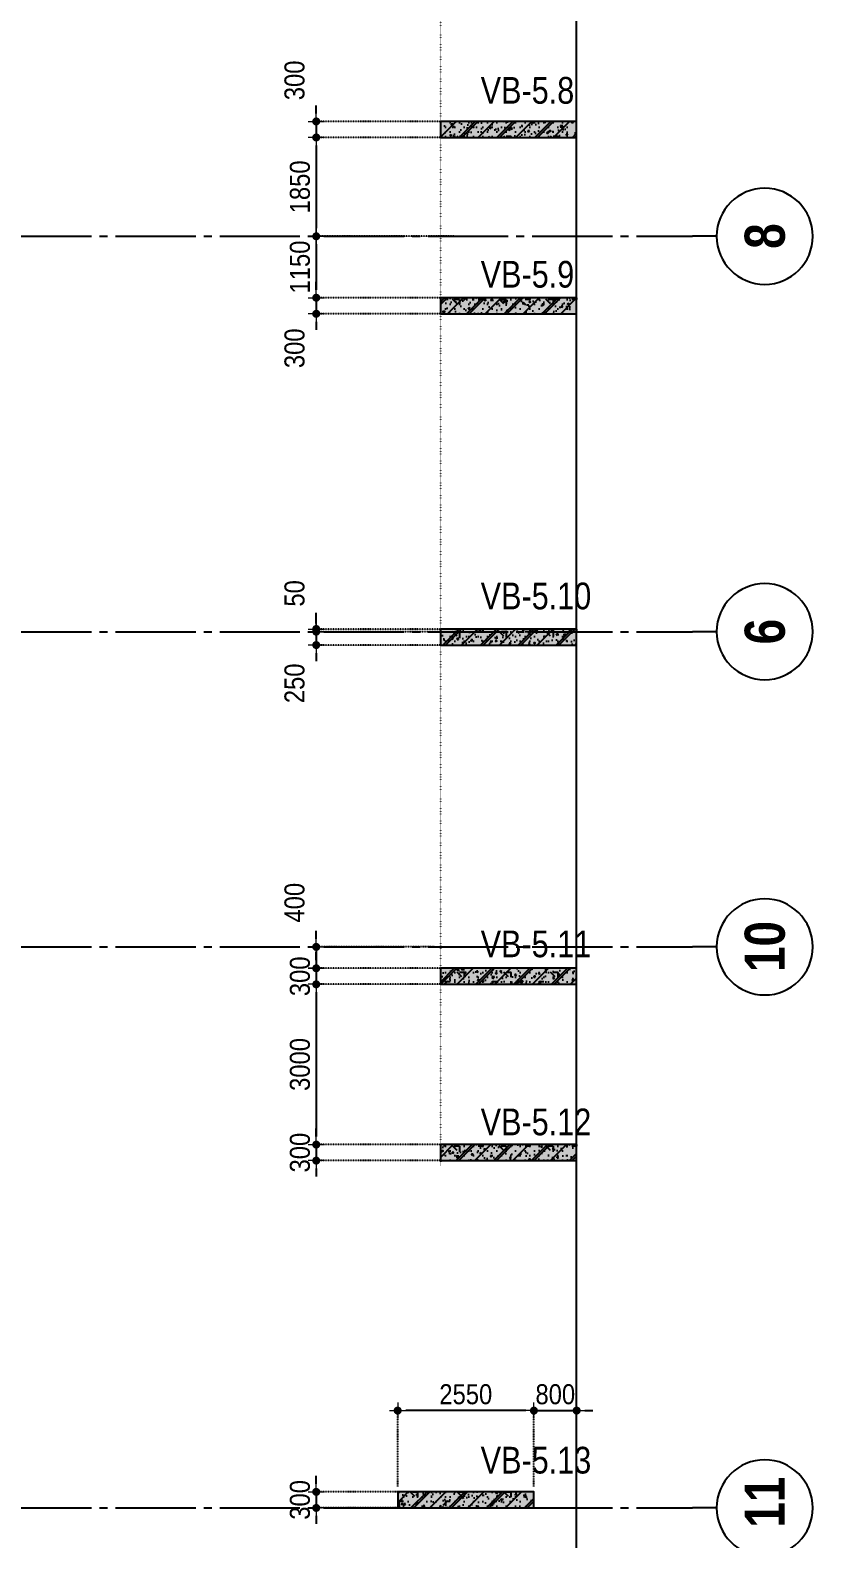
# Model space of a CAD drawing. Header units: millimetres. Extents: x -3973692 to -2843767, y 592734 to 838475.
# Drawn here: x -2859173 to -2844525, y 683253 to 711489 of the extents above; entities that cross this region are included whole.
import ezdxf
from ezdxf.enums import TextEntityAlignment as Align

# ---------------------------------------------------------------- set-up
doc = ezdxf.new("R2010")
doc.units = ezdxf.units.MM
doc.header["$MEASUREMENT"] = 0
doc.header["$PDMODE"] = 3
doc.header["$PDSIZE"] = -20
for name, pattern in [('CHG_XX_Luoi truc-Block B$0$MB_Luoi truc-150-TWB$0$Center101', [13, 10, -1, 1, -1]), ('DIVIDE2', [15.87499999999999, 6.349999999999998, -3.174999999999998, 0, -3.174999999999998, 0, -3.174999999999998]), ('DOT2', [0.125, 0, -0.125]), ('HIDDEN5', [2.8375, 1.25, -1.5875])]:
    doc.linetypes.add(name, pattern=pattern)
doc.layers.get('0').update_dxf_attribs({"lineweight": 9})
doc.layers.get('Defpoints').update_dxf_attribs({"color": 10, "lineweight": 0})
for name, color, linetype, lineweight in [("'S_General_Dim_1", 1, 'Continuous', 18), ("'S_General_Divide_3 Intermediate", 3, 'DIVIDE2', 40), ('CHG_XX_Cot_Block B-T8-15$0$DBAO', 3, 'Continuous', 13), ('TEXT', 7, 'Continuous', 15)]:
    doc.layers.add(name, color=color, linetype=linetype, lineweight=lineweight)
for name, color, linetype in [('CHG_XX_Cot_Block B-T8-15$0$mb_cot tang 14-17 twb$0$Concrete Hatch', 218, 'Continuous'), ('CHG_XX_Cot_Block B-T8-15$0$mb_cot tang 14-17 twb$0$Concrete Line', 6, 'Continuous'), ('CHG_XX_Cot_Block B-T8-15$0$mb_cot tang 14-17 twb$0$Concrete Solid', 216, 'Continuous'), ('CHG_XX_Luoi truc-Block B$0$MB_Luoi truc-150-TWB$0$Grid', 34, 'Continuous'), ('CHG_XX_Luoi truc-Block B$0$MB_Luoi truc-150-TWB$0$Grid Line', 251, 'CHG_XX_Luoi truc-Block B$0$MB_Luoi truc-150-TWB$0$Center101'), ('dim', 1, 'Continuous')]:
    doc.layers.add(name, color=color, linetype=linetype)
doc.styles.add('arial', font='arial.ttf', dxfattribs={"width": 0.85})
doc.styles.add('CHG_XX_Luoi truc-Block B$0$MB_Luoi truc-150-TWB$0$Grid A-F$0$VNI-HelveCB', font='')
doc.styles.add('TTP-HelCon', font='')
doc.styles.get('CHG_XX_Luoi truc-Block B$0$MB_Luoi truc-150-TWB$0$Grid A-F$0$VNI-HelveCB').set_extended_font_data('VNI-Helve-Condense', bold=True)
doc.styles.get('TTP-HelCon').set_extended_font_data('VNI-Helve-Condense')
doc.dimstyles.new('150', dxfattribs={"dimscale": 150, "dimtxt": 2.5, "dimasz": 1, "dimexe": 0, "dimexo": 0, "dimgap": 0.75, "dimtad": 1, "dimdec": 0, "dimzin": 9, "dimdsep": 46, "dimtxsty": 'arial', "dimblk1": 'DIMDOT', "dimblk2": 'DIMDOT', "dimsah": 1, "dimcen": 2, "dimdle": 3, "dimclre": 8, "dimclrt": 2, "dimadec": 0, "dimazin": 0, "dimtfac": 1, "dimtdec": 0, "dimtix": 1, "dimtmove": 2, "dimatfit": 3, "dimldrblk": 'DIMPIJL', "dimfxl": 1, "dimtvp": 1.8, "dimtolj": 1, "dimtzin": 0, "dimarcsym": 0})

# ---------------------------------------------------------------- blocks, each defined once
blk = doc.blocks.new('*U3043')
at = {"layer": 'CHG_XX_Luoi truc-Block B$0$MB_Luoi truc-150-TWB$0$Grid', "lineweight": -2}
for p, q in [((0, 192), (0, 189)), ((0, -3), (0, 0))]:
    blk.add_line(p, q, dxfattribs=at)
for centre in [(0, 198), (0, -9)]:
    blk.add_circle(centre, 6, dxfattribs=at)
at = {"layer": 'CHG_XX_Luoi truc-Block B$0$MB_Luoi truc-150-TWB$0$Grid Line'}
blk.add_line((0, 0), (0, 189), dxfattribs=at)
at = {"layer": 'CHG_XX_Luoi truc-Block B$0$MB_Luoi truc-150-TWB$0$Grid', "lineweight": -2, "style": 'CHG_XX_Luoi truc-Block B$0$MB_Luoi truc-150-TWB$0$Grid A-F$0$VNI-HelveCB'}
for tag, p in [('GRIDSUB', (0, 198)), ('GRID', (0, -9))]:
    blk.add_attdef(tag, text='', height=5, dxfattribs=at).set_placement(p, align=Align.MIDDLE)
blk = doc.blocks.new('CHG_XX_Luoi truc-Block B', base_point=(8026088.360705459, 1047448.634998515))
at = {"layer": 'CHG_XX_Luoi truc-Block B$0$MB_Luoi truc-150-TWB$0$Grid Line'}
blk.add_line((8048788.360705578, 1046158.106275256), (8048788.360705578, 1128272.580775458), dxfattribs=at)
at = {"layer": 'CHG_XX_Luoi truc-Block B$0$MB_Luoi truc-150-TWB$0$Grid'}
ref = blk.add_blockref('*U3043', (8022608.235654154, 1071248.634998515), dxfattribs=dict(at, xscale=-150, yscale=150, zscale=150, rotation=270))
ref.add_attrib('GRID', '8', dxfattribs={"lineweight": -2, "height": 750, "rotation": 90, "style": 'CHG_XX_Luoi truc-Block B$0$MB_Luoi truc-150-TWB$0$Grid A-F$0$VNI-HelveCB'}).set_placement((8021258.235654154, 1071252.634998515), align=Align.MIDDLE)
ref.add_attrib('GRIDSUB', '8', dxfattribs={"lineweight": -2, "height": 750, "rotation": 90, "style": 'CHG_XX_Luoi truc-Block B$0$MB_Luoi truc-150-TWB$0$Grid A-F$0$VNI-HelveCB'}).set_placement((8052308.235654154, 1071252.634998515), align=Align.MIDDLE)
ref = blk.add_blockref('*U3043', (8022608.235654154, 1063848.634998515), dxfattribs=dict(at, xscale=-150, yscale=150, zscale=150, rotation=270))
ref.add_attrib('GRID', '9', dxfattribs={"lineweight": -2, "height": 750, "rotation": 270, "style": 'CHG_XX_Luoi truc-Block B$0$MB_Luoi truc-150-TWB$0$Grid A-F$0$VNI-HelveCB'}).set_placement((8021258.235654154, 1063848.634998515), align=Align.MIDDLE)
ref.add_attrib('GRIDSUB', '9', dxfattribs={"lineweight": -2, "height": 750, "rotation": 270, "style": 'CHG_XX_Luoi truc-Block B$0$MB_Luoi truc-150-TWB$0$Grid A-F$0$VNI-HelveCB'}).set_placement((8052308.235654154, 1063848.634998515), align=Align.MIDDLE)
ref = blk.add_blockref('*U3043', (8022608.235654154, 1057948.634998515), dxfattribs=dict(at, xscale=-150, yscale=150, zscale=150, rotation=270))
ref.add_attrib('GRID', '10', dxfattribs={"lineweight": -2, "height": 750, "rotation": 90, "style": 'CHG_XX_Luoi truc-Block B$0$MB_Luoi truc-150-TWB$0$Grid A-F$0$VNI-HelveCB'}).set_placement((8021258.235654154, 1057956.634998515), align=Align.MIDDLE)
ref.add_attrib('GRIDSUB', '10', dxfattribs={"lineweight": -2, "height": 750, "rotation": 90, "style": 'CHG_XX_Luoi truc-Block B$0$MB_Luoi truc-150-TWB$0$Grid A-F$0$VNI-HelveCB'}).set_placement((8052308.235654154, 1057956.634998515), align=Align.MIDDLE)
ref = blk.add_blockref('*U3043', (8022608.235654154, 1047448.634998515), dxfattribs=dict(at, xscale=-150, yscale=150, zscale=150, rotation=270))
ref.add_attrib('GRID', '11', dxfattribs={"lineweight": -2, "height": 750, "rotation": 90, "style": 'CHG_XX_Luoi truc-Block B$0$MB_Luoi truc-150-TWB$0$Grid A-F$0$VNI-HelveCB'}).set_placement((8021258.235654154, 1047556.634998515), align=Align.MIDDLE)
ref.add_attrib('GRIDSUB', '11', dxfattribs={"lineweight": -2, "height": 750, "rotation": 90, "style": 'CHG_XX_Luoi truc-Block B$0$MB_Luoi truc-150-TWB$0$Grid A-F$0$VNI-HelveCB'}).set_placement((8052308.235654154, 1047556.634998515), align=Align.MIDDLE)
blk = doc.blocks.new('*U3181')
at = {"layer": 'CHG_XX_Cot_Block B-T8-15$0$mb_cot tang 14-17 twb$0$Concrete Hatch'}
h = blk.add_hatch(dxfattribs=at)
h.set_pattern_fill('CONCRETE', color=256, scale=50, style=0, pattern_type=2)
h.set_pattern_definition([(45, (1000, -149.9999999999999), (-176.7766952966369, 176.7766952966369), []), (45, (1000, -99.99999999999989), (-353.5533905932737, 353.5533905932738), []), (49.99999999999999, (1000, -149.9999999999999), (358.6300913003767, -31.37606749129755), [37.5, -412.5]), (355, (1000, -149.9999999999999), (-69.3756668065, 376.0960668500059), [30, -330]), (100.4514, (1029.88584, -152.6146699999999), (289.2546908570108, 344.7197710304768), [31.870095, -350.571056]), (46.18420000000001, (1000, -49.99999999999989), (533.6205243128222, -82.75950716450905), [56.25, -618.75]), (96.6356, (1044.4683725, -56.8966534999999), (467.3313527743517, 487.0589354502209), [47.805144, -525.8565]), (351.1842, (1000, -49.99999999999989), (467.3309725668136, 487.0593004626623), [45, -495]), (21, (1050, -74.99999999999989), (298.4535260592309, -201.3094453326694), [37.5, -412.5]), (326.0000000000001, (1050, -74.99999999999989), (121.6576659607909, 362.5750225234265), [30, -330]), (71.4514, (1074.8711165, -91.77580299999988), (420.111314290745, 161.2652483549762), [31.870095, -350.571056]), (37.50000000000001, (1000, -149.9999999999999), (6.079927658645334, 166.4469269156558), [0, -326, 0, -335, 0, -331.25]), (7.499999999999999, (1000, -149.9999999999999), (131.5347687210743, 197.2058559411801), [0, -191, 0, -318.5, 0, -126.25]), (327.5, (888.5, -149.9999999999999), (266.9112180862045, -11.2774358671899), [0, -125, 0, -390, 0, -517.5]), (317.5, (838.5, -149.9999999999999), (291.5930846711931, 50.05249116615882), [0, -162.5, 0, -259, 0, -367.5]), (0, (1175, 25.00000000000011), (0, 875), [87.5, -787.5]), (0, (1437.5, 200.0000000000001), (0, 875), [87.5, -787.5]), (0, (1262.5, 550.0000000000001), (0, 875), [87.5, -350, 87.5, -350]), (90, (1175, 25.00000000000011), (-875, 5.35782974626967e-14), [87.5, -787.5]), (90, (1262.5, 550.0000000000001), (-875, 5.35782974626967e-14), [87.5, -787.5]), (90, (1525, 200.0000000000001), (-875, 5.35782974626967e-14), [87.5, -787.5]), (90, (1700, 462.5000000000001), (-875, 5.35782974626967e-14), [87.5, -787.5]), (135, (1262.5, 25.00000000000011), (-875.016357447105, 8.881784197001252e-14), [123.76, -1113.7]), (135, (1350, 550.0000000000001), (-875.016357447105, 8.881784197001252e-14), [123.76, -1113.7]), (45, (1437.5, 200.0000000000001), (8.881784197001252e-14, 875.016357447105), [123.76, -247.485, 123.76, -742.455]), (0, (825, -149.9999999999999), (87.5, 87.5), [-175, 0])])
h.paths.add_polyline_path([(-750, 100), (-750, -199.9999999999999), (1800, -200), (1800, 100)])
at = {"layer": 'CHG_XX_Cot_Block B-T8-15$0$mb_cot tang 14-17 twb$0$Concrete Solid'}
blk.add_hatch(color=256, dxfattribs=at).paths.add_polyline_path([(-750, 100), (-750, -199.9999999999999), (1800, -200), (1800, 100)])
at = {"layer": 'CHG_XX_Cot_Block B-T8-15$0$mb_cot tang 14-17 twb$0$Concrete Line'}
blk.add_lwpolyline([(-750, 100), (-750, -199.9999999999999), (1800, -200), (1800, 100)], close=True, dxfattribs=at)
blk = doc.blocks.new('*U3182')
at = {"layer": 'CHG_XX_Cot_Block B-T8-15$0$mb_cot tang 14-17 twb$0$Concrete Hatch'}
h = blk.add_hatch(dxfattribs=at)
h.set_pattern_fill('CONCRETE', color=256, scale=50, style=0, pattern_type=2)
h.set_pattern_definition([(45, (1000, -49.99999999999989), (-176.7766952966369, 176.7766952966369), []), (45, (1000, 1.13686837721616e-13), (-353.5533905932737, 353.5533905932738), []), (49.99999999999999, (1000, -49.99999999999989), (358.6300913003767, -31.37606749129755), [37.5, -412.5]), (355, (1000, -49.99999999999989), (-69.3756668065, 376.0960668500059), [30, -330]), (100.4514, (1029.88584, -52.61466999999988), (289.2546908570108, 344.7197710304768), [31.870095, -350.571056]), (46.18420000000001, (1000, 50.00000000000011), (533.6205243128222, -82.75950716450905), [56.25, -618.75]), (96.6356, (1044.4683725, 43.1033465000001), (467.3313527743517, 487.0589354502209), [47.805144, -525.8565]), (351.1842, (1000, 50.00000000000011), (467.3309725668136, 487.0593004626623), [45, -495]), (21, (1050, 25.00000000000011), (298.4535260592309, -201.3094453326694), [37.5, -412.5]), (326.0000000000001, (1050, 25.00000000000011), (121.6576659607909, 362.5750225234265), [30, -330]), (71.4514, (1074.8711165, 8.224197000000117), (420.111314290745, 161.2652483549762), [31.870095, -350.571056]), (37.50000000000001, (1000, -49.99999999999989), (6.079927658645334, 166.4469269156558), [0, -326, 0, -335, 0, -331.25]), (7.499999999999999, (1000, -49.99999999999989), (131.5347687210743, 197.2058559411801), [0, -191, 0, -318.5, 0, -126.25]), (327.5, (888.5, -49.99999999999989), (266.9112180862045, -11.2774358671899), [0, -125, 0, -390, 0, -517.5]), (317.5, (838.5, -49.99999999999989), (291.5930846711931, 50.05249116615882), [0, -162.5, 0, -259, 0, -367.5]), (0, (1175, 125.0000000000001), (0, 875), [87.5, -787.5]), (0, (1437.5, 300.0000000000001), (0, 875), [87.5, -787.5]), (0, (1262.5, 650.0000000000001), (0, 875), [87.5, -350, 87.5, -350]), (90, (1175, 125.0000000000001), (-875, 5.35782974626967e-14), [87.5, -787.5]), (90, (1262.5, 650.0000000000001), (-875, 5.35782974626967e-14), [87.5, -787.5]), (90, (1525, 300.0000000000001), (-875, 5.35782974626967e-14), [87.5, -787.5]), (90, (1700, 562.5000000000001), (-875, 5.35782974626967e-14), [87.5, -787.5]), (135, (1262.5, 125.0000000000001), (-875.016357447105, 8.881784197001252e-14), [123.76, -1113.7]), (135, (1350, 650.0000000000001), (-875.016357447105, 8.881784197001252e-14), [123.76, -1113.7]), (45, (1437.5, 300.0000000000001), (8.881784197001252e-14, 875.016357447105), [123.76, -247.485, 123.76, -742.455]), (0, (825, -49.99999999999989), (87.5, 87.5), [-175, 0])])
h.paths.add_polyline_path([(-750, 150), (-750, -149.9999999999999), (1800, -150), (1800, 150)])
at = {"layer": 'CHG_XX_Cot_Block B-T8-15$0$mb_cot tang 14-17 twb$0$Concrete Solid'}
blk.add_hatch(color=256, dxfattribs=at).paths.add_polyline_path([(-750, 150), (-750, -149.9999999999999), (1800, -150), (1800, 150)])
at = {"layer": 'CHG_XX_Cot_Block B-T8-15$0$mb_cot tang 14-17 twb$0$Concrete Line'}
blk.add_lwpolyline([(-750, 150), (-750, -149.9999999999999), (1800, -150), (1800, 150)], close=True, dxfattribs=at)
blk = doc.blocks.new('CHG_XX_Cot_Block B-T8-15', base_point=(8026088.360705459, 1047448.634998515))
at = {"layer": 'CHG_XX_Cot_Block B-T8-15$0$DBAO'}
blk.add_blockref('CHG_XX_Luoi truc-Block B', (8026088.360705459, 1047448.634998515), dxfattribs=at)
at = {"layer": 'CHG_XX_Cot_Block B-T8-15$0$mb_cot tang 14-17 twb$0$Concrete Line', "rotation": 180}
for name, p in [('*U3182', (8048038.360705576, 1073248.634991998)), ('*U3181', (8048038.360705576, 1069898.634991998)), ('*U3182', (8048038.360705576, 1063748.634991998)), ('*U3181', (8048038.360705576, 1057348.634991998)), ('*U3182', (8048038.360705576, 1054098.634991998)), ('*U3182', (8047238.360705576, 1047598.634991998))]:
    blk.add_blockref(name, p, dxfattribs=at)
blk = doc.blocks.new('b')
at = {"layer": 'TEXT', "color": 3, "style": 'TTP-HelCon'}
for s, p in [('VB-5.8', (-1796.40261466708, -52118.11189465597)), ('VB-5.9', (-1796.40261466708, -55560.31539465627)), ('VB-5.10', (-1796.40261466708, -61581.48939465615)), ('VB-5.11', (-1796.40261466708, -68093.17389465612)), ('VB-5.12', (-1796.40261466708, -71425.51989465626)), ('VB-5.13', (-1796.40261466708, -77756.20789465611))]:
    blk.add_text(s, height=500, dxfattribs=at).set_placement(p)
blk = doc.blocks.new('DIMDOT')
for p, q in [((1, 0), (-1, 0)), ((0, -1), (0, 1))]:
    blk.add_line(p, q)
at = {"const_width": 0.5}
blk.add_lwpolyline([(-0.25, 0, 1), (0.25, 0, 1)], format="xyb", close=True, dxfattribs=at)
blk = doc.blocks.new('*D1116')
at = {"layer": "'S_General_Dim_1", "color": 0, "lineweight": -2, "transparency": 16777216}
for p, q in [((-2853819.097939183, 709931.0114430689), (-2853819.097939183, 710081.0114430689)), ((-2853819.097939183, 709781.0114430689), (-2853819.097939183, 709481.0114584323)), ((-2853819.097939183, 709331.0114584323), (-2853819.097939183, 709181.0114584323))]:
    blk.add_line(p, q, dxfattribs=at)
at = {"layer": "'S_General_Dim_1", "color": 8, "linetype": 'HIDDEN5', "lineweight": -2, "transparency": 16777216}
for p, q in [((-2851495.198556818, 709781.0114430689), (-2853819.097939183, 709781.0114430689)), ((-2851495.198556817, 709481.0114584323), (-2853819.097939183, 709481.0114584323))]:
    blk.add_line(p, q, dxfattribs=at)
at = {"layer": 'Defpoints', "color": 0, "transparency": 16777216}
for p in [(-2851495.198556818, 709781.0114430689), (-2853819.097939183, 709481.0114584323), (-2851495.198556817, 709481.0114584323)]:
    blk.add_point(p, dxfattribs=at)
at = {"layer": "'S_General_Dim_1", "color": 0, "lineweight": -2, "transparency": 16777216, "xscale": 150, "yscale": 150, "zscale": 150}
for p, rotation in [((-2853819.097939183, 709781.0114430689), 270), ((-2853819.097939183, 709481.0114584323), 90)]:
    blk.add_blockref('DIMDOT', p, dxfattribs=dict(at, rotation=rotation))
at = {"layer": "'S_General_Dim_1", "color": 2, "transparency": 16777216, "insert": (-2854224.384433025, 710549.4862868813), "char_height": 375, "attachment_point": 5, "rotation": 90, "style": 'arial'}
blk.add_mtext('\\A1;300', dxfattribs=at)
blk = doc.blocks.new('DIMPIJL')
at = {"linetype": 'ByBlock'}
blk.add_solid([(-2.5, 0.4166666666666686), (-2.5, -0.4166666666666686), (0, 0)], dxfattribs=at)
blk = doc.blocks.new('*D1117')
at = {"layer": "'S_General_Dim_1", "color": 8, "linetype": 'HIDDEN5', "lineweight": -2, "transparency": 16777216}
for p, q in [((-2851495.198556817, 709481.0114584323), (-2853819.097939182, 709481.0114584323)), ((-2851227.124155337, 707631.0114495863), (-2853819.097939182, 707631.0114495863))]:
    blk.add_line(p, q, dxfattribs=at)
at = {"layer": "'S_General_Dim_1", "color": 0, "lineweight": -2, "transparency": 16777216}
blk.add_line((-2853819.097939182, 709331.0114584323), (-2853819.097939182, 707781.0114495863), dxfattribs=at)
at = {"layer": 'Defpoints', "color": 0, "transparency": 16777216}
for p in [(-2851495.198556817, 709481.0114584323), (-2853819.097939182, 707631.0114495863), (-2851227.124155337, 707631.0114495863)]:
    blk.add_point(p, dxfattribs=at)
at = {"layer": "'S_General_Dim_1", "color": 0, "lineweight": -2, "transparency": 16777216, "xscale": 150, "yscale": 150, "zscale": 150}
for p, rotation in [((-2853819.097939182, 709481.0114584323), 90), ((-2853819.097939182, 707631.0114495863), 270)]:
    blk.add_blockref('DIMDOT', p, dxfattribs=dict(at, rotation=rotation))
at = {"layer": "'S_General_Dim_1", "color": 2, "transparency": 16777216, "insert": (-2854123.062809577, 708556.0114540099), "char_height": 375, "attachment_point": 5, "rotation": 90, "style": 'arial'}
blk.add_mtext('\\A1;1850', dxfattribs=at)
blk = doc.blocks.new('*D1118')
at = {"layer": "'S_General_Dim_1", "color": 8, "linetype": 'HIDDEN5', "lineweight": -2, "transparency": 16777216}
for p, q in [((-2851227.124155337, 707631.0114495863), (-2853819.097939183, 707631.0114495863)), ((-2851495.198556817, 706481.0114584329), (-2853819.097939183, 706481.0114584329))]:
    blk.add_line(p, q, dxfattribs=at)
at = {"layer": "'S_General_Dim_1", "color": 0, "lineweight": -2, "transparency": 16777216}
blk.add_line((-2853819.097939183, 707481.0114495863), (-2853819.097939183, 706631.0114584329), dxfattribs=at)
at = {"layer": 'Defpoints', "color": 0, "transparency": 16777216}
for p in [(-2851227.124155337, 707631.0114495863), (-2853819.097939183, 706481.0114584329), (-2851495.198556817, 706481.0114584329)]:
    blk.add_point(p, dxfattribs=at)
at = {"layer": "'S_General_Dim_1", "color": 0, "lineweight": -2, "transparency": 16777216, "xscale": 150, "yscale": 150, "zscale": 150}
for p, rotation in [((-2853819.097939183, 707631.0114495863), 90), ((-2853819.097939183, 706481.0114584329), 270)]:
    blk.add_blockref('DIMDOT', p, dxfattribs=dict(at, rotation=rotation))
at = {"layer": "'S_General_Dim_1", "color": 2, "transparency": 16777216, "insert": (-2854123.062809579, 707056.0114540103), "char_height": 375, "attachment_point": 5, "rotation": 90, "style": 'arial'}
blk.add_mtext('\\A1;1150', dxfattribs=at)
blk = doc.blocks.new('*D1119')
at = {"layer": "'S_General_Dim_1", "color": 0, "lineweight": -2, "transparency": 16777216}
for p, q in [((-2853819.097939189, 706631.0114584329), (-2853819.097939189, 706781.0114584329)), ((-2853819.097939189, 706481.0114584329), (-2853819.097939189, 706181.0114430689)), ((-2853819.097939189, 706031.0114430689), (-2853819.097939189, 705881.0114430689))]:
    blk.add_line(p, q, dxfattribs=at)
at = {"layer": "'S_General_Dim_1", "color": 8, "linetype": 'HIDDEN5', "lineweight": -2, "transparency": 16777216}
for p, q in [((-2851495.198556817, 706481.0114584329), (-2853819.097939189, 706481.0114584329)), ((-2851495.198556818, 706181.0114430689), (-2853819.097939189, 706181.0114430689))]:
    blk.add_line(p, q, dxfattribs=at)
at = {"layer": 'Defpoints', "color": 0, "transparency": 16777216}
for p in [(-2851495.198556817, 706481.0114584329), (-2853819.097939189, 706181.0114430689), (-2851495.198556818, 706181.0114430689)]:
    blk.add_point(p, dxfattribs=at)
at = {"layer": "'S_General_Dim_1", "color": 0, "lineweight": -2, "transparency": 16777216, "xscale": 150, "yscale": 150, "zscale": 150}
for p, rotation in [((-2853819.097939189, 706481.0114584329), 270), ((-2853819.097939189, 706181.0114430689), 90)]:
    blk.add_blockref('DIMDOT', p, dxfattribs=dict(at, rotation=rotation))
at = {"layer": "'S_General_Dim_1", "color": 2, "transparency": 16777216, "insert": (-2854224.38443303, 705535.0710212131), "char_height": 375, "attachment_point": 5, "rotation": 90, "style": 'arial'}
blk.add_mtext('\\A1;300', dxfattribs=at)
blk = doc.blocks.new('*D1120')
at = {"layer": "'S_General_Dim_1", "color": 0, "lineweight": -2, "transparency": 16777216}
for p, q in [((-2853819.097939193, 700431.0114430689), (-2853819.097939193, 700581.0114430689)), ((-2853819.097939193, 700281.0114430689), (-2853819.097939193, 700231.0114495863)), ((-2853819.097939193, 700081.0114495863), (-2853819.097939193, 699931.0114495863))]:
    blk.add_line(p, q, dxfattribs=at)
at = {"layer": "'S_General_Dim_1", "color": 8, "linetype": 'HIDDEN5', "lineweight": -2, "transparency": 16777216}
for p, q in [((-2851495.198556818, 700281.0114430689), (-2853819.097939193, 700281.0114430689)), ((-2851495.198556817, 700231.0114495863), (-2853819.097939193, 700231.0114495863))]:
    blk.add_line(p, q, dxfattribs=at)
at = {"layer": 'Defpoints', "color": 0, "transparency": 16777216}
for p in [(-2851495.198556818, 700281.0114430689), (-2853819.097939193, 700231.0114495863), (-2851495.198556817, 700231.0114495863)]:
    blk.add_point(p, dxfattribs=at)
at = {"layer": "'S_General_Dim_1", "color": 0, "lineweight": -2, "transparency": 16777216, "xscale": 150, "yscale": 150, "zscale": 150}
for p, rotation in [((-2853819.097939193, 700281.0114430689), 270), ((-2853819.097939193, 700231.0114495863), 90)]:
    blk.add_blockref('DIMDOT', p, dxfattribs=dict(at, rotation=rotation))
at = {"layer": "'S_General_Dim_1", "color": 2, "transparency": 16777216, "insert": (-2854224.384433034, 700947.4085685889), "char_height": 375, "attachment_point": 5, "rotation": 90, "style": 'arial'}
blk.add_mtext('\\A1;50', dxfattribs=at)
blk = doc.blocks.new('*D1121')
at = {"layer": "'S_General_Dim_1", "color": 0, "lineweight": -2, "transparency": 16777216}
for p, q in [((-2853819.097939193, 700381.0114495863), (-2853819.097939193, 700531.0114495863)), ((-2853819.097939193, 700231.0114495863), (-2853819.097939193, 699981.0114584321)), ((-2853819.097939193, 699831.0114584321), (-2853819.097939193, 699681.0114584321))]:
    blk.add_line(p, q, dxfattribs=at)
at = {"layer": "'S_General_Dim_1", "color": 8, "linetype": 'HIDDEN5', "lineweight": -2, "transparency": 16777216}
for p, q in [((-2851495.198556817, 700231.0114495863), (-2853819.097939193, 700231.0114495863)), ((-2851495.198556817, 699981.0114584321), (-2853819.097939193, 699981.0114584321))]:
    blk.add_line(p, q, dxfattribs=at)
at = {"layer": 'Defpoints', "color": 0, "transparency": 16777216}
for p in [(-2853819.097939193, 699981.0114584321), (-2851495.198556817, 700231.0114495863), (-2851495.198556817, 699981.0114584321)]:
    blk.add_point(p, dxfattribs=at)
at = {"layer": "'S_General_Dim_1", "color": 0, "lineweight": -2, "transparency": 16777216, "xscale": 150, "yscale": 150, "zscale": 150}
for p, rotation in [((-2853819.097939193, 700231.0114495863), 270), ((-2853819.097939193, 699981.0114584321), 90)]:
    blk.add_blockref('DIMDOT', p, dxfattribs=dict(at, rotation=rotation))
at = {"layer": "'S_General_Dim_1", "color": 2, "transparency": 16777216, "insert": (-2854224.384433036, 699264.0891621105), "char_height": 375, "attachment_point": 5, "rotation": 90, "style": 'arial'}
blk.add_mtext('\\A1;250', dxfattribs=at)
blk = doc.blocks.new('*D1122')
at = {"layer": "'S_General_Dim_1", "color": 0, "lineweight": -2, "transparency": 16777216}
for p, q in [((-2853819.097939197, 694481.0114495863), (-2853819.097939197, 694631.0114495863)), ((-2853819.097939197, 694331.0114495863), (-2853819.097939197, 693931.0114584329)), ((-2853819.097939197, 693781.0114584329), (-2853819.097939197, 693631.0114584329))]:
    blk.add_line(p, q, dxfattribs=at)
at = {"layer": "'S_General_Dim_1", "color": 8, "linetype": 'HIDDEN5', "lineweight": -2, "transparency": 16777216}
for p, q in [((-2851606.592545758, 694331.0114495863), (-2853819.097939197, 694331.0114495863)), ((-2851495.198556817, 693931.0114584329), (-2853819.097939197, 693931.0114584329))]:
    blk.add_line(p, q, dxfattribs=at)
at = {"layer": 'Defpoints', "color": 0, "transparency": 16777216}
for p in [(-2851606.592545758, 694331.0114495863), (-2853819.097939197, 693931.0114584329), (-2851495.198556817, 693931.0114584329)]:
    blk.add_point(p, dxfattribs=at)
at = {"layer": "'S_General_Dim_1", "color": 0, "lineweight": -2, "transparency": 16777216, "xscale": 150, "yscale": 150, "zscale": 150}
for p, rotation in [((-2853819.097939197, 694331.0114495863), 270), ((-2853819.097939197, 693931.0114584329), 90)]:
    blk.add_blockref('DIMDOT', p, dxfattribs=dict(at, rotation=rotation))
at = {"layer": "'S_General_Dim_1", "color": 2, "transparency": 16777216, "insert": (-2854224.384433039, 695158.1831825854), "char_height": 375, "attachment_point": 5, "rotation": 90, "style": 'arial'}
blk.add_mtext('\\A1;400', dxfattribs=at)
blk = doc.blocks.new('*D1123')
at = {"layer": "'S_General_Dim_1", "color": 0, "lineweight": -2, "transparency": 16777216}
for p, q in [((-2853819.097939198, 694081.0114584329), (-2853819.097939198, 694231.0114584329)), ((-2853819.097939198, 693931.0114584329), (-2853819.097939198, 693631.0114430691)), ((-2853819.097939198, 693481.0114430691), (-2853819.097939198, 693331.0114430691))]:
    blk.add_line(p, q, dxfattribs=at)
at = {"layer": "'S_General_Dim_1", "color": 8, "linetype": 'HIDDEN5', "lineweight": -2, "transparency": 16777216}
for p, q in [((-2851495.198556817, 693931.0114584329), (-2853819.097939198, 693931.0114584329)), ((-2851495.198550298, 693631.0114430691), (-2853819.097939198, 693631.0114430691))]:
    blk.add_line(p, q, dxfattribs=at)
at = {"layer": 'Defpoints', "color": 0, "transparency": 16777216}
for p in [(-2851495.198556817, 693931.0114584329), (-2853819.097939198, 693631.0114430691), (-2851495.198550298, 693631.0114430691)]:
    blk.add_point(p, dxfattribs=at)
at = {"layer": "'S_General_Dim_1", "color": 0, "lineweight": -2, "transparency": 16777216, "xscale": 150, "yscale": 150, "zscale": 150}
for p, rotation in [((-2853819.097939198, 693931.0114584329), 270), ((-2853819.097939198, 693631.0114430691), 90)]:
    blk.add_blockref('DIMDOT', p, dxfattribs=dict(at, rotation=rotation))
at = {"layer": "'S_General_Dim_1", "color": 2, "transparency": 16777216, "insert": (-2854123.190708639, 693781.0114507517), "char_height": 375, "attachment_point": 5, "rotation": 90, "style": 'arial'}
blk.add_mtext('\\A1;300', dxfattribs=at)
blk = doc.blocks.new('*D1124')
at = {"layer": "'S_General_Dim_1", "color": 8, "linetype": 'HIDDEN5', "lineweight": -2, "transparency": 16777216}
for p, q in [((-2851495.198556818, 693631.0114430689), (-2853819.0979392, 693631.0114430689)), ((-2851495.198556817, 690631.0114584327), (-2853819.0979392, 690631.0114584327))]:
    blk.add_line(p, q, dxfattribs=at)
at = {"layer": "'S_General_Dim_1", "color": 0, "lineweight": -2, "transparency": 16777216}
blk.add_line((-2853819.0979392, 693481.0114430689), (-2853819.0979392, 690781.0114584327), dxfattribs=at)
at = {"layer": 'Defpoints', "color": 0, "transparency": 16777216}
for p in [(-2851495.198556818, 693631.0114430689), (-2853819.0979392, 690631.0114584327), (-2851495.198556817, 690631.0114584327)]:
    blk.add_point(p, dxfattribs=at)
at = {"layer": "'S_General_Dim_1", "color": 0, "lineweight": -2, "transparency": 16777216, "xscale": 150, "yscale": 150, "zscale": 150}
for p, rotation in [((-2853819.0979392, 693631.0114430689), 90), ((-2853819.0979392, 690631.0114584327), 270)]:
    blk.add_blockref('DIMDOT', p, dxfattribs=dict(at, rotation=rotation))
at = {"layer": "'S_General_Dim_1", "color": 2, "transparency": 16777216, "insert": (-2854123.19070864, 692131.0114507515), "char_height": 375, "attachment_point": 5, "rotation": 90, "style": 'arial'}
blk.add_mtext('\\A1;3000', dxfattribs=at)
blk = doc.blocks.new('*D1125')
at = {"layer": "'S_General_Dim_1", "color": 0, "lineweight": -2, "transparency": 16777216}
for p, q in [((-2853819.097939202, 690781.0114584327), (-2853819.097939202, 690931.0114584327)), ((-2853819.097939202, 690631.0114584327), (-2853819.097939202, 690331.0114430689)), ((-2853819.097939202, 690181.0114430689), (-2853819.097939202, 690031.0114430689))]:
    blk.add_line(p, q, dxfattribs=at)
at = {"layer": "'S_General_Dim_1", "color": 8, "linetype": 'HIDDEN5', "lineweight": -2, "transparency": 16777216}
for p, q in [((-2851495.198556817, 690631.0114584327), (-2853819.097939202, 690631.0114584327)), ((-2851495.198556817, 690331.0114430689), (-2853819.097939202, 690331.0114430689))]:
    blk.add_line(p, q, dxfattribs=at)
at = {"layer": 'Defpoints', "color": 0, "transparency": 16777216}
for p in [(-2851495.198556817, 690631.0114584327), (-2853819.097939202, 690331.0114430689), (-2851495.198556817, 690331.0114430689)]:
    blk.add_point(p, dxfattribs=at)
at = {"layer": "'S_General_Dim_1", "color": 0, "lineweight": -2, "transparency": 16777216, "xscale": 150, "yscale": 150, "zscale": 150}
for p, rotation in [((-2853819.097939202, 690631.0114584327), 270), ((-2853819.097939202, 690331.0114430689), 90)]:
    blk.add_blockref('DIMDOT', p, dxfattribs=dict(at, rotation=rotation))
at = {"layer": "'S_General_Dim_1", "color": 2, "transparency": 16777216, "insert": (-2854123.190708642, 690481.0114507515), "char_height": 375, "attachment_point": 5, "rotation": 90, "style": 'arial'}
blk.add_mtext('\\A1;300', dxfattribs=at)
blk = doc.blocks.new('*D1126')
at = {"layer": "'S_General_Dim_1", "color": 0, "lineweight": -2, "transparency": 16777216}
for p, q in [((-2853819.097939206, 684281.011443069), (-2853819.097939206, 684431.011443069)), ((-2853819.097939206, 684131.011443069), (-2853819.097939206, 683831.0114495863)), ((-2853819.097939206, 683681.0114495863), (-2853819.097939206, 683531.0114495863))]:
    blk.add_line(p, q, dxfattribs=at)
at = {"layer": "'S_General_Dim_1", "color": 8, "linetype": 'HIDDEN5', "lineweight": -2, "transparency": 16777216}
for p, q in [((-2852295.198556818, 684131.011443069), (-2853819.097939206, 684131.011443069)), ((-2852295.198556817, 683831.0114495863), (-2853819.097939206, 683831.0114495863))]:
    blk.add_line(p, q, dxfattribs=at)
at = {"layer": 'Defpoints', "color": 0, "transparency": 16777216}
for p in [(-2852295.198556818, 684131.011443069), (-2853819.097939206, 683831.0114495863), (-2852295.198556817, 683831.0114495863)]:
    blk.add_point(p, dxfattribs=at)
at = {"layer": "'S_General_Dim_1", "color": 0, "lineweight": -2, "transparency": 16777216, "xscale": 150, "yscale": 150, "zscale": 150}
for p, rotation in [((-2853819.097939206, 684131.011443069), 270), ((-2853819.097939206, 683831.0114495863), 90)]:
    blk.add_blockref('DIMDOT', p, dxfattribs=dict(at, rotation=rotation))
at = {"layer": "'S_General_Dim_1", "color": 2, "transparency": 16777216, "insert": (-2854123.190708646, 683981.0114463284), "char_height": 375, "attachment_point": 5, "rotation": 90, "style": 'arial'}
blk.add_mtext('\\A1;300', dxfattribs=at)
blk = doc.blocks.new('*D1127')
at = {"layer": "'S_General_Dim_1", "color": 8, "linetype": 'HIDDEN5', "lineweight": -2, "transparency": 16777216}
for p, q in [((-2852295.198556816, 684231.011449586), (-2852295.198556816, 685652.393844912)), ((-2849745.198556816, 684231.011449586), (-2849745.198556816, 685652.393844912))]:
    blk.add_line(p, q, dxfattribs=at)
at = {"layer": "'S_General_Dim_1", "color": 0, "lineweight": -2, "transparency": 16777216}
blk.add_line((-2849895.198556816, 685652.393844912), (-2852145.198556816, 685652.393844912), dxfattribs=at)
at = {"layer": 'Defpoints', "color": 0, "transparency": 16777216}
for p in [(-2852295.198556816, 685652.393844912), (-2852295.198556816, 684231.011449586), (-2849745.198556816, 684231.011449586)]:
    blk.add_point(p, dxfattribs=at)
at = {"layer": "'S_General_Dim_1", "color": 0, "lineweight": -2, "transparency": 16777216, "xscale": 150, "yscale": 150, "zscale": 150, "rotation": 180}
blk.add_blockref('DIMDOT', (-2852295.198556816, 685652.393844912), dxfattribs=at)
at = {"layer": "'S_General_Dim_1", "color": 0, "lineweight": -2, "transparency": 16777216, "xscale": 150, "yscale": 150, "zscale": 150}
blk.add_blockref('DIMDOT', (-2849745.198556816, 685652.393844912), dxfattribs=at)
at = {"layer": "'S_General_Dim_1", "color": 2, "transparency": 16777216, "insert": (-2851020.198556816, 685956.3587153075), "char_height": 375, "attachment_point": 5, "style": 'arial'}
blk.add_mtext('\\A1;2550', dxfattribs=at)
blk = doc.blocks.new('*D1128')
at = {"layer": "'S_General_Dim_1", "color": 0, "lineweight": -2, "transparency": 16777216}
for p, q in [((-2849895.198556816, 685652.393844912), (-2850045.198556816, 685652.393844912)), ((-2849745.198556816, 685652.393844912), (-2848945.198556815, 685652.393844912)), ((-2848795.198556815, 685652.393844912), (-2848645.198556815, 685652.393844912))]:
    blk.add_line(p, q, dxfattribs=at)
at = {"layer": "'S_General_Dim_1", "color": 8, "linetype": 'HIDDEN5', "lineweight": -2, "transparency": 16777216}
for p, q in [((-2849745.198556816, 684231.011449586), (-2849745.198556816, 685652.393844912)), ((-2848945.198556815, 685143.1925792039), (-2848945.198556815, 685652.393844912))]:
    blk.add_line(p, q, dxfattribs=at)
at = {"layer": 'Defpoints', "color": 0, "transparency": 16777216}
for p in [(-2848945.198556815, 685652.393844912), (-2848945.198556815, 685143.1925792039), (-2849745.198556816, 684231.011449586)]:
    blk.add_point(p, dxfattribs=at)
at = {"layer": "'S_General_Dim_1", "color": 0, "lineweight": -2, "transparency": 16777216, "xscale": 150, "yscale": 150, "zscale": 150}
blk.add_blockref('DIMDOT', (-2849745.198556816, 685652.393844912), dxfattribs=at)
at = {"layer": "'S_General_Dim_1", "color": 0, "lineweight": -2, "transparency": 16777216, "xscale": 150, "yscale": 150, "zscale": 150, "rotation": 180}
blk.add_blockref('DIMDOT', (-2848945.198556815, 685652.393844912), dxfattribs=at)
at = {"layer": "'S_General_Dim_1", "color": 2, "transparency": 16777216, "insert": (-2849345.198556815, 685956.3587153075), "char_height": 375, "attachment_point": 5, "style": 'arial'}
blk.add_mtext('\\A1;800', dxfattribs=at)

msp = doc.modelspace()

# ---------------------------------------------------------------- linework, layer by layer
at = {"layer": 'dim', "linetype": 'DOT2', "ltscale": 10}
msp.add_line((-2851495.198556816, 750581.0114584325), (-2851495.198556816, 690231.0114584317), dxfattribs=at)

# ---------------------------------------------------------------- block references
at = {"layer": "'S_General_Divide_3 Intermediate"}
msp.add_blockref('CHG_XX_Cot_Block B-T8-15', (-2871645.198556934, 683831.0114495861), dxfattribs=at)
at = {"layer": 'dim'}
msp.add_blockref('b', (-2848945.198556815, 762231.011449586), dxfattribs=at)

# ---------------------------------------------------------------- dimensions: what is measured, and where the dimension line sits
at = {"layer": "'S_General_Dim_1"}
for base, p1, p2, picture, middle in [((-2853819.097939183, 709481.0114584323), (-2851495.198556817, 709781.0114430686), (-2851495.198556816, 709481.0114584321), '*D1116', (-2854224.384433025, 710549.4862868813)), ((-2853819.097939189, 706181.0114430689), (-2851495.198556816, 706481.0114584327), (-2851495.198556817, 706181.0114430686), '*D1119', (-2854224.38443303, 705535.0710212131)), ((-2853819.097939193, 700231.0114495863), (-2851495.198556817, 700281.0114430686), (-2851495.198556816, 700231.011449586), '*D1120', (-2854224.384433034, 700947.4085685889)), ((-2853819.097939193, 699981.0114584321), (-2851495.198556816, 700231.011449586), (-2851495.198556816, 699981.0114584318), '*D1121', (-2854224.384433036, 699264.0891621105)), ((-2853819.097939197, 693931.0114584329), (-2851606.592545758, 694331.011449586), (-2851495.198556816, 693931.0114584327), '*D1122', (-2854224.384433039, 695158.1831825854))]:
    dim = msp.add_linear_dim(base=base, p1=p1, p2=p2, angle=90, dimstyle='150', dxfattribs=at)
    dim.commit()
    dim.dimension.update_dxf_attribs({"geometry": picture, "text_midpoint": middle, "dimtype": 160})
for base, p1, p2, picture, middle in [((-2853819.097939182, 707631.0114495863), (-2851495.198556816, 709481.0114584321), (-2851227.124155337, 707631.011449586), '*D1117', (-2854123.062809577, 708556.0114540099)), ((-2853819.097939183, 706481.0114584329), (-2851227.124155337, 707631.011449586), (-2851495.198556816, 706481.0114584327), '*D1118', (-2854123.062809579, 707056.0114540103)), ((-2853819.097939198, 693631.0114430691), (-2851495.198556816, 693931.0114584327), (-2851495.198550297, 693631.0114430689), '*D1123', (-2854123.190708639, 693781.0114507517)), ((-2853819.0979392, 690631.0114584327), (-2851495.198556817, 693631.0114430686), (-2851495.198556816, 690631.0114584324), '*D1124', (-2854123.19070864, 692131.0114507515)), ((-2853819.097939202, 690331.0114430689), (-2851495.198556816, 690631.0114584324), (-2851495.198556816, 690331.0114430686), '*D1125', (-2854123.190708642, 690481.0114507515)), ((-2853819.097939206, 683831.0114495863), (-2852295.198556817, 684131.0114430687), (-2852295.198556816, 683831.011449586), '*D1126', (-2854123.190708646, 683981.0114463284))]:
    dim = msp.add_linear_dim(base=base, p1=p1, p2=p2, angle=90, dimstyle='150', dxfattribs=at)
    dim.commit()
    dim.dimension.update_dxf_attribs({"geometry": picture, "text_midpoint": middle})
for base, p2, picture, middle in [((-2852295.198556816, 685652.393844912), (-2852295.198556816, 684231.011449586), '*D1127', (-2851020.198556816, 685956.3587153075)), ((-2848945.198556815, 685652.393844912), (-2848945.198556815, 685143.1925792039), '*D1128', (-2849345.198556815, 685956.3587153075))]:
    dim = msp.add_linear_dim(base=base, p1=(-2849745.198556816, 684231.011449586), p2=p2, dimstyle='150', dxfattribs=at)
    dim.commit()
    dim.dimension.update_dxf_attribs({"geometry": picture, "text_midpoint": middle})

doc.saveas('drawing.dxf')
